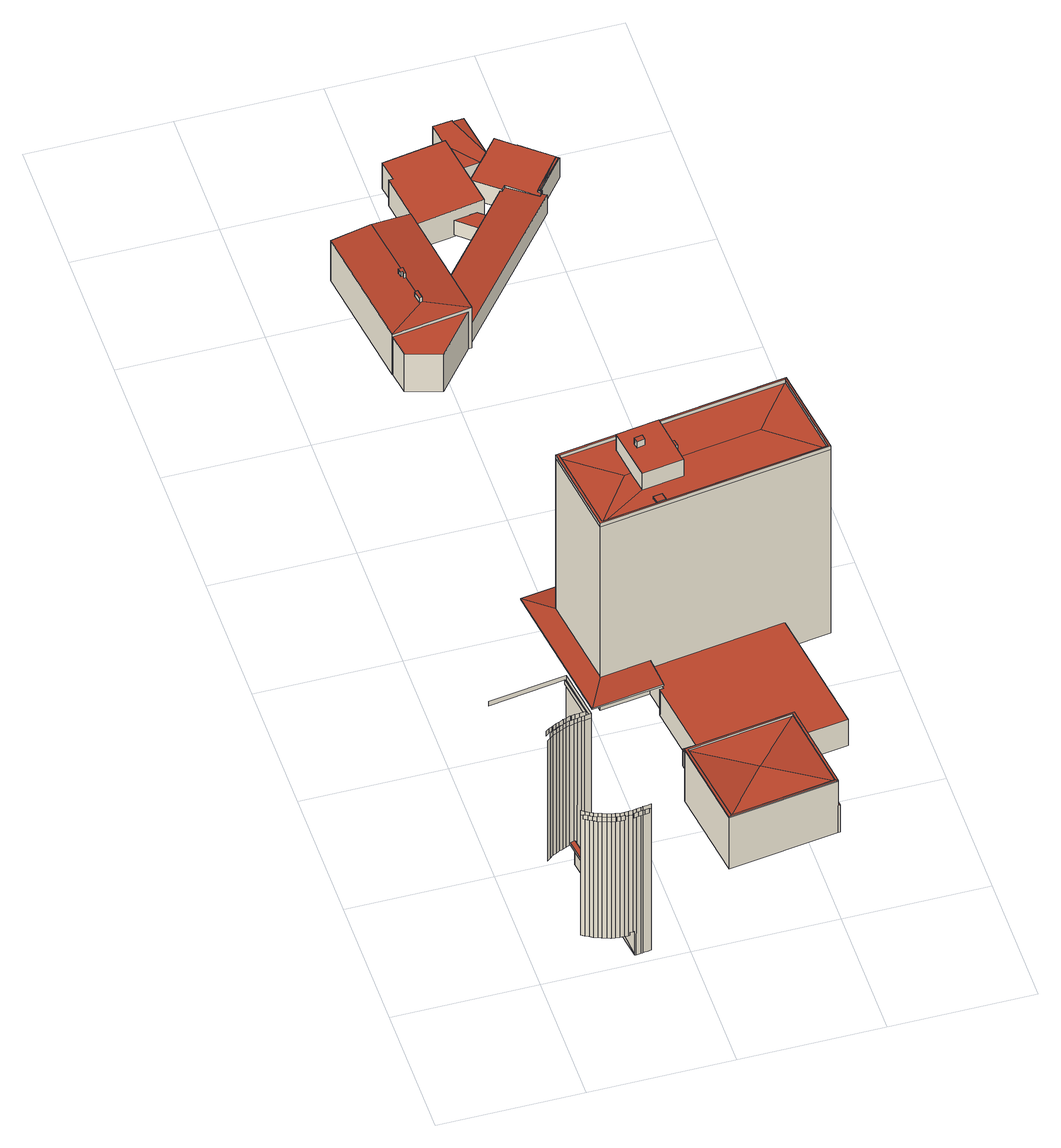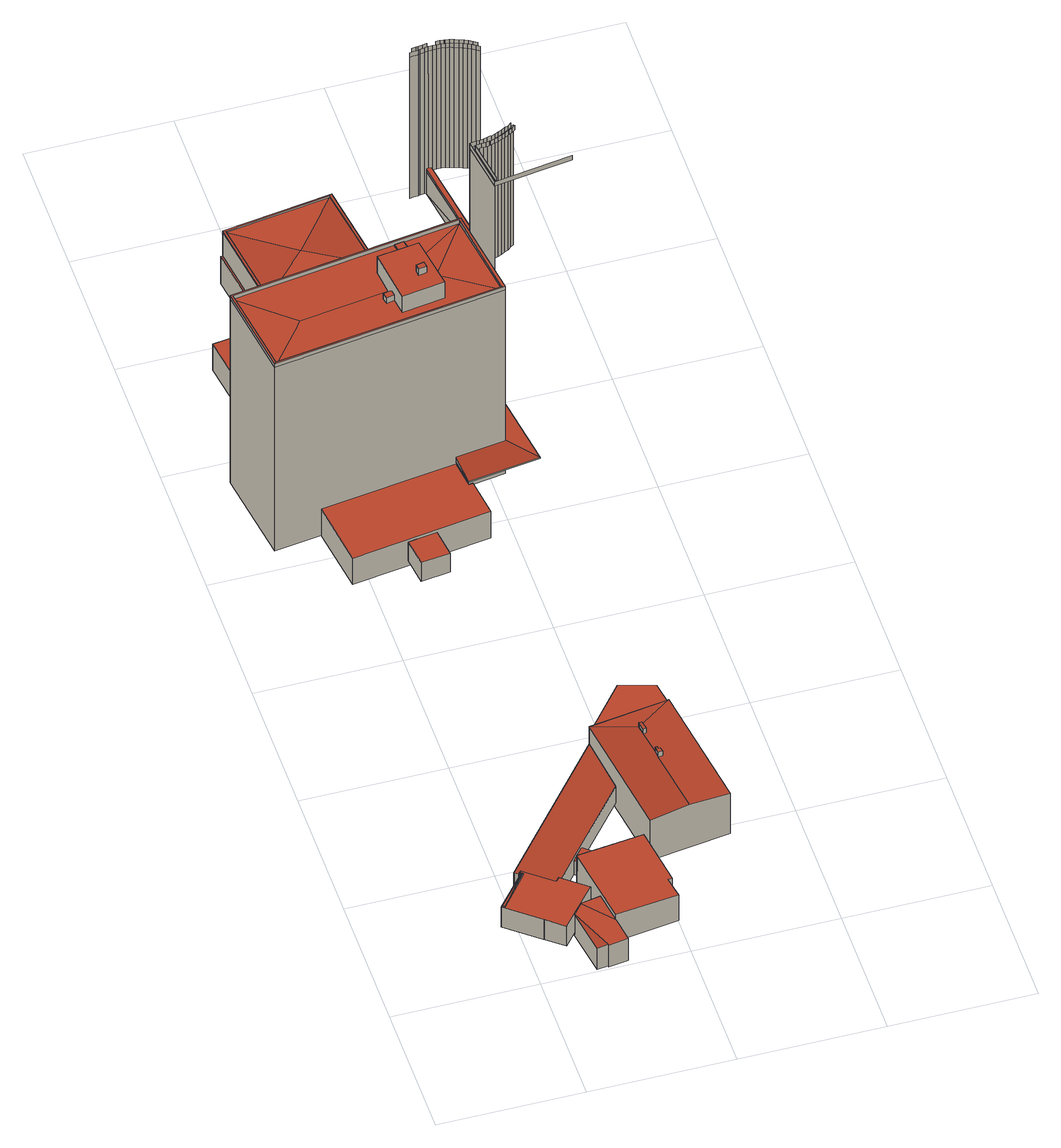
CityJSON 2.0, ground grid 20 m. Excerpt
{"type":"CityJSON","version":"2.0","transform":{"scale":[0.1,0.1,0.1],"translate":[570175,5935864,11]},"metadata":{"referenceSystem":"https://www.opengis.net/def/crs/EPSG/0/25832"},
"CityObjects":{
"building1":{"type":"Building","attributes":{"Grundfläche 2D":"3471.027992","Grundhöhe NN":"11.760"},"geometry":[{"type":"MultiSurface","lod":"3","boundaries":[[[0,1,2,3]],[[4,5,6,7]],[[4,7,8,9]],[[3,10,11,0]],[[12,13,5,4]],[[12,4,9,14]],[[10,15,16,11]],[[17,18,13,12]],[[17,12,14,19]],[[15,20,21,22,23,16]],[[24,25,18,17]],[[24,17,19,26]],[[27,28,25,24]],[[21,29,30,22]],[[27,24,26,31]],[[32,33,28,27]],[[32,27,31,34]],[[29,35,36,30]],[[37,38,33,32]],[[37,32,34,39]],[[35,40,41,42,43,36]],[[44,45,38,37]],[[41,46,47,42]],[[44,37,39,48]],[[49,47,46,50]],[[51,52,45,44]],[[51,44,48,53]],[[50,54,55,56,57,49]],[[58,59,60,61]],[[62,63,52,51]],[[62,51,53,64]],[[65,66,67,68]],[[61,69,70,71]],[[61,60,72,69]],[[73,74,63,62]],[[73,62,64,75]],[[66,76,77,67]],[[69,78,79,70]],[[69,72,80,78]],[[81,74,73,82,83,84,85]],[[86,77,76,87]],[[83,82,73,75,88,89]],[[78,90,91,79]],[[92,93,94,95]],[[96,86,87,97]],[[78,80,98,90]],[[99,100,84,83,101,102,103]],[[101,83,89,104]],[[90,105,106,91]],[[107,96,97,108]],[[93,109,110,94]],[[111,99,103]],[[90,98,112,105]],[[101,113,114,102]],[[113,101,104,115]],[[99,111,116,100]],[[108,117,118,107]],[[109,119,120,110]],[[105,121,122,106]],[[113,123,124,114]],[[123,113,115,125]],[[105,112,126,121]],[[81,85,127,128,129,130]],[[127,85,84,100,116,131,132,128]],[[119,133,134,120]],[[118,117,135,136,137,138]],[[121,139,140,122]],[[121,126,141,139]],[[142,124,123,143,144,145,146,147]],[[145,144,143,123,125,148,149,150]],[[151,152,153,154]],[[139,155,156,157,158,140]],[[132,156,155,139,141,129,128]],[[159,111,103,160,161]],[[162,137,136,163]],[[164,162,163,165]],[[156,166,167,157]],[[111,159,131,116]],[[159,161,168,166,156,132,131]],[[169,164,165,170]],[[166,171,172,167]],[[170,173,174,169]],[[171,166,168,175]],[[171,176,177,172]],[[176,171,175,178]],[[179,174,173,180]],[[176,181,182,177]],[[181,176,178,183]],[[180,184,185,179]],[[181,151,154,182]],[[151,181,183,186]]],"semantics":{"surfaces":[{"type":"WallSurface"},{"type":"RoofSurface"}],"values":[0,0,0,0,0,0,0,0,0,0,0,0,0,0,0,0,0,0,0,0,0,0,0,0,0,0,0,0,0,0,0,0,0,0,0,0,0,0,0,0,0,0,0,0,0,0,0,0,0,0,0,0,0,0,0,0,0,0,0,0,0,0,0,1,0,0,0,0,0,0,0,0,0,0,0,0,0,0,0,0,0,0,0,0,0,0,0,0,0,0,0]}}]},
"building2":{"type":"Building","attributes":{"Grundfläche 2D":"3.964769","Grundhöhe NN":"16.407"},"geometry":[{"type":"Solid","lod":"3","boundaries":[[[[187,188,189,190]],[[191,192,190,189]],[[192,193,187,190]],[[193,194,188,187]],[[194,191,189,188]],[[194,193,192,191]]]],"semantics":{"surfaces":[{"type":"RoofSurface"},{"type":"WallSurface"},{"type":"GroundSurface"}],"values":[[0,1,1,1,1,2]]}}]},
"building3":{"type":"Building","attributes":{"Grundfläche 2D":"1192.847158","Grundhöhe NN":"14.778"},"children":["building3-1","building3-2","building3-3","building3-4","building3-5","building3-6"],"geometry":[{"type":"MultiSurface","lod":"3","boundaries":[[[195,196,197,198,199,200,201,202]],[[203,204,205,206],[207,208,209,210]],[[211,212,213,214,215,216]],[[216,215,217]],[[214,213,218,219]],[[220,221,220,219]],[[220,214,219]],[[217,216,217,222]],[[219,218,223,224,225,226,211,216,217,222,221,220]],[[227,228,229,230,231,232,233,234,235]],[[236,237,238,239,240]],[[240,241,242,236]],[[240,239,243,244]],[[244,241,240]],[[245,246,247,248,249,250]],[[251,252,253,254,255]],[[256,257,258,259,260,261,262,263,264]],[[217,215,198,197]],[[215,214,199,198]],[[214,220,200,199]],[[221,265,202,201]],[[265,266,195,202]],[[266,222,196,195]],[[203,206,213,212]],[[225,224,204,203,212,211,226,267,268]],[[205,204,224,223]],[[223,218,213,206,205]],[[236,242,230,229]],[[242,241,244,243,232,231,230]],[[243,239,233,232]],[[238,269,235,234]],[[269,270,227,235]],[[270,237,228,227]],[[262,261,271,272]],[[263,262,272,273]],[[256,264,274,275]],[[257,256,275,276]],[[258,257,276,277]],[[278,274,264,263,273,279,266,265,280,281]],[[222,266,279,282]],[[246,245,283,284,285,286,221,222,282,287]],[[280,265,221,286,285,284,278,281]],[[247,246,287,288]],[[248,247,288,289]],[[249,248,289,290]],[[250,249,290,291]],[[245,250,291,283]],[[253,252,292,293]],[[253,293,271,261,254]],[[254,261,260,255]],[[255,260,259,251]],[[237,294,292,252,238]],[[238,252,251,269]],[[295,270,269,251,259,258,277]],[[237,270,295,294]],[[279,273,272,271,293,292,294,295,277,276,275,274,278,284,283,291,290,289,288,287,282]]],"semantics":{"surfaces":[{"type":"RoofSurface"},{"type":"WallSurface"},{"type":"GroundSurface"}],"values":[0,0,0,0,0,0,0,0,0,0,0,0,0,0,0,0,0,1,1,1,1,1,1,1,1,1,1,1,1,1,1,1,1,1,1,1,1,1,1,1,1,1,1,1,1,1,1,1,1,1,1,1,1,1,1,2]}}]},
"building3-1":{"type":"BuildingInstallation","parents":["building3"],"geometry":[{"type":"MultiSurface","lod":"3","boundaries":[[[296,297,298,299]],[[299,298,210,209]],[[296,299,209,208]],[[297,296,208,207]],[[298,297,207,210]]],"semantics":{"surfaces":[{"type":"RoofSurface"},{"type":"WallSurface"}],"values":[0,1,1,1,1]}}]},
"building3-2":{"type":"BuildingInstallation","parents":["building3"],"geometry":[{"type":"MultiSurface","lod":"3","boundaries":[[[300,268,267,301]],[[226,302,301,267]],[[302,303,300,301]],[[303,225,268,300]]],"semantics":{"surfaces":[{"type":"RoofSurface"},{"type":"WallSurface"}],"values":[0,1,1,1]}}]},
"building3-3":{"type":"BuildingInstallation","parents":["building3"],"geometry":[{"type":"MultiSurface","lod":"3","boundaries":[[[200,197,196,201]],[[197,200,220,217]],[[222,221,201,196]]],"semantics":{"surfaces":[{"type":"RoofSurface"},{"type":"WallSurface"}],"values":[0,1,1]}}]},
"building3-4":{"type":"BuildingInstallation","parents":["building3"],"geometry":[{"type":"MultiSurface","lod":"3","boundaries":[[[229,228,234,233]],[[239,236,229,233]],[[237,238,234,228]]],"semantics":{"surfaces":[{"type":"RoofSurface"},{"type":"WallSurface"}],"values":[0,1,1]}}]},
"building3-5":{"type":"BuildingInstallation","parents":["building3"],"geometry":[{"type":"MultiSurface","lod":"3","boundaries":[[[304,305,306,307]],[[308,309,307,306]],[[304,307,309,310]],[[310,311,305,304]],[[306,305,311,308]]],"semantics":{"surfaces":[{"type":"RoofSurface"},{"type":"WallSurface"}],"values":[0,1,1,1,1]}}]},
"building3-6":{"type":"BuildingInstallation","parents":["building3"],"geometry":[{"type":"MultiSurface","lod":"3","boundaries":[[[312,313,314,286]],[[314,315,280,286]],[[315,316,317,280]],[[313,312,318,319]],[[314,313,319,320]],[[315,314,320,321]],[[316,315,321,322]],[[317,316,322,323]],[[317,323,281,280]],[[280,281,285,286]],[[286,285,318,312]],[[318,285,281,323,322,321,320,319]]],"semantics":{"surfaces":[{"type":"RoofSurface"},{"type":"WallSurface"},{"type":"OuterCeilingSurface"}],"values":[0,0,0,1,1,1,1,1,1,1,1,2]}}]},
"building4":{"type":"Building","attributes":{"Grundfläche 2D":"242.904626","Grundhöhe NN":"14.896"},"children":["building4-1","building4-2"],"geometry":[{"type":"Solid","lod":"3","boundaries":[[[[324,325,326,327]],[[328,329,330,331,327,326,332]],[[328,332,326,325,333,334,330,329]],[[335,336,337,338]],[[339,340,325,324,327,341,342,337,336]],[[343,334,333,325,340,344]],[[331,330,334,343,345]],[[327,331,345,341]],[[338,337,342,346]],[[335,338,346,347]],[[336,335,347,339]],[[341,345,343,344,340,339,347,346,342]]]],"semantics":{"surfaces":[{"type":"RoofSurface"},{"type":"WallSurface"},{"type":"GroundSurface"}],"values":[[0,0,0,0,1,1,1,1,1,1,1,2]]}}]},
"building4-1":{"type":"BuildingInstallation","parents":["building4"],"geometry":[{"type":"MultiSurface","lod":"3","boundaries":[[[348,349,350,351]],[[332,352,351,350]],[[348,351,352,353]],[[353,326,349,348]],[[326,332,350,349]]],"semantics":{"surfaces":[{"type":"RoofSurface"},{"type":"WallSurface"}],"values":[0,1,1,1,1]}}]},
"building4-2":{"type":"BuildingInstallation","parents":["building4"],"geometry":[{"type":"MultiSurface","lod":"3","boundaries":[[[354,355,356,357,358,359,360]],[[329,361,362,358,357,356]],[[362,363,359,358]],[[360,359,363,364]],[[364,365,354,360]],[[355,354,365,328]],[[328,329,356,355]]],"semantics":{"surfaces":[{"type":"RoofSurface"},{"type":"WallSurface"}],"values":[0,1,1,1,1,1,1]}}]},
"building5":{"type":"Building","attributes":{"Grundfläche 2D":"16.515124","Grundhöhe NN":"15.832"},"geometry":[{"type":"Solid","lod":"3","boundaries":[[[[366,367,368,369]],[[370,371,369,368]],[[371,372,366,369]],[[372,373,367,366]],[[373,370,368,367]],[[373,372,371,370]]]],"semantics":{"surfaces":[{"type":"RoofSurface"},{"type":"WallSurface"},{"type":"GroundSurface"}],"values":[[0,1,1,1,1,2]]}}]},
"building6":{"type":"Building","attributes":{"Grundfläche 2D":"140.076315","Grundhöhe NN":"15.376"},"geometry":[{"type":"Solid","lod":"3","boundaries":[[[[374,375,376,377,378,379]],[[380,381,382]],[[383,384,385]],[[386,380,382,384,383,387]],[[376,375,388,389]],[[377,376,389,390]],[[378,377,390,391]],[[379,378,391,392]],[[380,374,379,392,393,381]],[[374,380,394,388,375]],[[382,381,393,395]],[[384,382,395,396]],[[385,384,396,397]],[[383,385,397,398]],[[387,383,398,399]],[[386,387,399,400]],[[394,380,386,400]],[[400,399,398,397,396,395,393,392,391,390,389,388,394]]]],"semantics":{"surfaces":[{"type":"RoofSurface"},{"type":"WallSurface"},{"type":"GroundSurface"}],"values":[[0,0,0,0,1,1,1,1,1,1,1,1,1,1,1,1,1,2]]}}]},
"building7":{"type":"Building","attributes":{"Grundfläche 2D":"199.897752","Grundhöhe NN":"15.814"},"children":["building7-1"],"geometry":[{"type":"Solid","lod":"3","boundaries":[[[[401,402,403,404,405,406,407,408,409,410,411]],[[412,408,407]],[[413,408,412]],[[414,415,416,417]],[[418,419,420,421,422,423,424,425,426]],[[417,416,427,428]],[[414,417,428,429]],[[415,414,429,430]],[[415,430,431,426,425,424,432,427,416]],[[418,426,431,433]],[[419,418,433,434]],[[420,419,434,435]],[[402,401,436,437]],[[423,403,402,437,432,424]],[[403,423,422,404]],[[405,404,422,421,406]],[[406,421,420,407]],[[413,412,407,420,435,438,439]],[[408,413,439,440]],[[409,408,440,441]],[[410,409,441,442]],[[411,410,442,443]],[[401,411,443,436]],[[432,437,436,443,442,441,440,439,438,435,434,433,431,430,429,428,427]]]],"semantics":{"surfaces":[{"type":"RoofSurface"},{"type":"WallSurface"},{"type":"GroundSurface"}],"values":[[0,0,0,0,0,1,1,1,1,1,1,1,1,1,1,1,1,1,1,1,1,1,1,2]]}}]},
"building7-1":{"type":"BuildingInstallation","parents":["building7"],"geometry":[{"type":"MultiSurface","lod":"3","boundaries":[[[444,445,446]],[[447,446,448]],[[444,446,447]],[[444,447,449]],[[450,449,451]],[[452,449,450]],[[444,449,452]],[[407,412,413,448,446,445]],[[413,408,453,449,447,448]],[[449,453,454,451]],[[454,455,450,451]],[[452,450,455,456]],[[456,457,407,445,444,452]]],"semantics":{"surfaces":[{"type":"RoofSurface"},{"type":"WallSurface"}],"values":[0,0,0,0,0,0,0,1,1,1,1,1,1]}}]}
},
"vertices":[
[70,22,273],[65,25,273],[65,25,265],[70,22,265],[68,30,265],[68,30,47],[64,33,47],[64,33,265],[64,33,273],[68,30,273],[75,19,265],[75,19,273],[73,27,265],[73,27,47],[73,27,273],[80,16,265],[80,16,273],[78,24,265],[78,24,47],[78,24,273],[81,16,265],[86,14,265],[86,14,273],[81,16,273],[83,22,265],[83,22,47],[83,22,273],[88,20,265],[88,20,47],[92,12,265],[92,12,273],[88,20,273],[94,18,265],[94,18,47],[94,18,273],[97,10,265],[97,10,273],[99,16,265],[99,16,47],[99,16,273],[98,10,265],[103,9,265],[103,9,273],[98,10,273],[104,15,265],[104,15,47],[104,9,265],[104,9,273],[104,15,273],[109,8,273],[109,8,265],[110,14,265],[110,14,47],[110,14,273],[110,8,265],[115,8,265],[115,8,273],[110,8,273],[62,171,265],[62,171,47],[66,174,47],[66,174,265],[116,14,265],[116,14,47],[116,14,273],[63,180,273],[67,183,273],[67,183,265],[63,180,265],[71,178,265],[71,178,273],[66,174,273],[71,178,47],[121,14,265],[121,14,47],[121,14,273],[72,186,273],[72,186,265],[76,180,265],[76,180,273],[76,180,47],[123,14,47],[123,14,265],[127,14,265],[127,14,52],[123,14,52],[73,186,265],[73,186,273],[123,14,273],[127,14,273],[81,183,265],[81,183,273],[127,8,265],[133,9,265],[133,9,273],[127,8,273],[78,189,265],[78,189,273],[81,183,47],[130,15,47],[130,15,52],[132,15,265],[132,15,8],[130,15,8],[132,15,273],[86,185,265],[86,185,273],[83,191,265],[83,191,273],[139,10,265],[139,10,273],[104,190,47],[86,185,47],[138,16,265],[138,16,8],[138,16,273],[104,190,52],[89,193,273],[89,193,265],[142,10,265],[142,10,273],[91,187,265],[91,187,273],[141,16,265],[141,16,8],[141,16,273],[91,187,47],[98,188,52],[98,189,52],[98,189,47],[98,188,47],[104,191,52],[102,190,52],[148,11,265],[148,11,273],[89,194,273],[94,195,273],[94,195,265],[89,194,265],[96,189,265],[96,189,273],[96,189,47],[141,17,8],[141,17,265],[147,17,265],[153,18,265],[153,18,8],[147,17,8],[141,17,273],[147,17,273],[153,18,273],[116,268,265],[8,252,265],[8,252,273],[116,268,273],[98,189,265],[102,190,265],[102,190,273],[98,189,273],[104,191,47],[104,190,8],[104,191,8],[100,197,265],[100,197,273],[101,197,265],[101,197,273],[107,191,265],[107,191,273],[107,191,8],[106,198,265],[106,198,273],[113,192,265],[113,192,273],[112,198,273],[112,198,265],[113,192,8],[117,192,265],[117,192,273],[117,192,8],[121,199,265],[121,199,273],[127,194,265],[127,194,273],[127,194,8],[112,261,273],[112,261,265],[116,268,8],
[276,254,84],[294,257,84],[291,278,84],[273,276,84],[291,278,54],[273,276,54],[276,254,54],[294,257,54],
[526,461,378],[507,594,378],[505,591,378],[523,463,378],[209,418,378],[191,546,378],[187,548,378],[206,415,378],[334,471,401],[324,548,401],[265,539,401],[276,463,401],[282,516,401],[293,518,401],[294,510,401],[283,508,401],[330,505,370],[334,471,371],[276,463,371],[209,418,372],[523,463,372],[452,523,370],[505,591,372],[271,497,370],[263,495,370],[191,546,372],[187,548,372],[507,594,372],[265,539,372],[324,548,372],[327,524,371],[328,515,371],[262,230,133],[281,98,133],[284,101,133],[265,228,133],[266,228,133],[411,249,133],[429,122,133],[432,120,133],[414,252,133],[284,101,131],[281,98,131],[432,120,131],[429,122,131],[346,178,128],[266,228,130],[265,228,131],[411,249,131],[411,249,130],[256,558,86],[443,585,86],[430,680,86],[238,652,86],[245,597,86],[251,598,86],[414,252,87],[432,120,87],[435,120,87],[416,254,87],[413,254,87],[281,385,85],[276,385,85],[297,235,85],[414,252,85],[413,254,85],[416,254,85],[489,264,85],[462,452,85],[275,425,85],[206,415,372],[526,461,372],[328,515,381],[327,524,381],[414,252,131],[262,230,131],[416,254,38],[489,264,38],[462,452,38],[275,425,38],[281,385,38],[276,385,38],[297,235,38],[206,415,38],[526,461,38],[206,415,99],[206,415,90],[507,594,38],[256,558,38],[187,548,38],[187,548,90],[187,548,99],[443,585,38],[430,680,38],[238,652,38],[245,597,38],[251,598,38],[432,120,38],[435,120,38],[281,98,38],[262,230,38],
[293,518,412],[282,516,412],[283,508,412],[294,510,412],
[338,526,381],[340,517,381],[340,517,371],[338,526,371],
[299,434,376],[297,445,376],[285,443,376],[287,432,376],[285,443,372],[287,432,372],[299,434,372],[297,445,372],
[256,558,99],[251,598,92],[152,584,92],[182,371,92],[281,385,92],[275,425,99],[256,558,90],[251,598,90],[152,584,90],[182,371,90],[281,385,90],[275,425,90],
[127,1061,112],[237,1077,112],[178,1101,117],[126,1061,112],[171,1148,117],[170,1159,117],[156,1251,117],[100,1243,112],[176,1114,117],[237,1078,112],[211,1259,112],[180,1013,107],[232,1076,107],[127,1061,107],[132,1028,107],[232,1076,39],[237,1077,39],[126,1061,39],[127,1061,39],[211,1259,39],[237,1078,39],[100,1243,39],[132,1028,39],[180,1013,39],
[174,1101,125],[178,1101,125],[176,1114,125],[172,1113,125],[172,1113,116],[174,1101,116],
[168,1148,125],[171,1148,125],[170,1159,125],[167,1158,125],[164,1158,125],[165,1152,125],[168,1152,125],[167,1158,116],[164,1158,116],[165,1152,116],[168,1152,116],[168,1148,116],
[348,709,82],[308,704,82],[313,663,82],[353,669,82],[313,663,48],[353,669,48],[348,709,48],[308,704,48],
[296,1388,93],[209,1376,90],[214,1345,90],[208,1345,90],[220,1260,90],[313,1274,93],[296,1388,84],[303,1343,84],[330,1347,83],[318,1427,83],[343,1362,82],[333,1429,82],[291,1425,84],[318,1429,83],[209,1376,44],[214,1345,44],[208,1345,44],[220,1260,44],[313,1274,44],[303,1343,44],[296,1388,44],[330,1347,44],[343,1362,44],[333,1429,44],[318,1427,44],[318,1429,44],[291,1425,44],
[359,1382,84],[309,1322,82],[343,1294,82],[348,1300,82],[381,1273,82],[386,1269,82],[389,1273,82],[390,1277,82],[429,1325,84],[384,1362,84],[383,1362,84],[389,1274,82],[391,1276,82],[270,1268,74],[298,1244,74],[314,1263,74],[303,1272,74],[237,1078,81],[395,1269,81],[389,1273,81],[386,1269,81],[348,1300,79],[343,1294,79],[341,1296,78],[314,1263,78],[226,1157,78],[314,1263,48],[303,1272,48],[270,1268,48],[298,1244,48],[226,1157,48],[341,1296,48],[237,1078,48],[395,1269,48],[389,1273,48],[359,1382,48],[309,1322,48],[389,1274,48],[391,1276,48],[390,1277,48],[429,1325,48],[384,1362,48],[383,1362,48],
[386,1276,85],[389,1273,84],[389,1274,84],[390,1277,84],[391,1276,84],[389,1278,84],[424,1326,85],[427,1324,85],[385,1277,85],[389,1278,82],[427,1324,84],[424,1326,84],[385,1277,82],[386,1276,82]
]}
